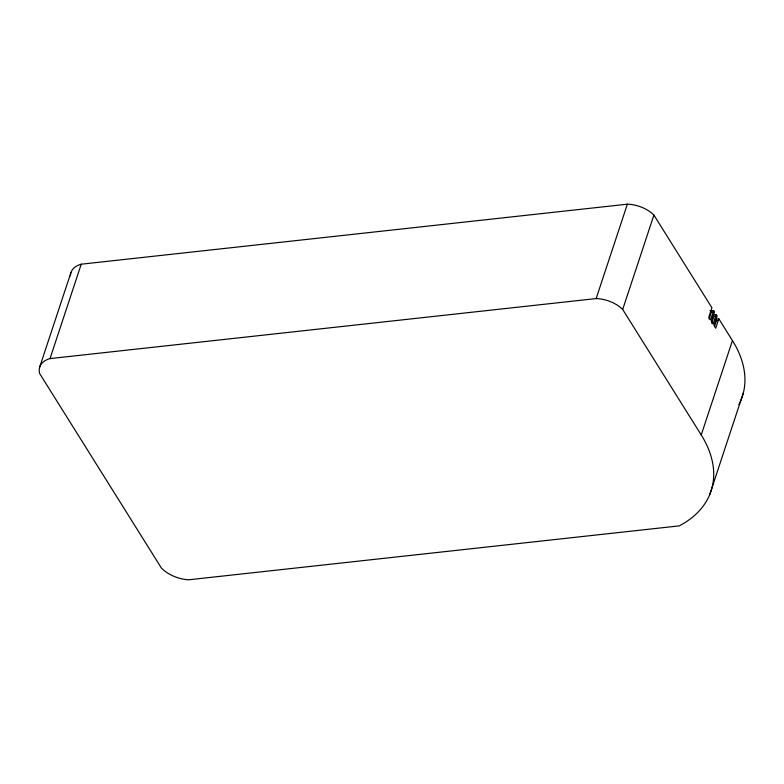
<?xml version="1.0" encoding="UTF-8"?>
<svg xmlns="http://www.w3.org/2000/svg" width="784" height="784" viewBox="0 0 784 784"><rect width="100%" height="100%" fill="white"/><g stroke="black" fill="none" stroke-linecap="round" stroke-linejoin="round"><path stroke-width="1.18" d="M39.67 367.137L70.883 272.744M715.518 319.186L718.84 318.823L732.442 340.56L701.229 434.953A136.671 84.143 18.3 0 1 679.258 525.878L188.483 579.817A28.391 17.473 18.3 0 1 161.396 568.037L39.651 373.537A26.754 16.474 18.3 0 1 50.019 358.592L81.232 264.198L627.367 204.183A26.754 16.474 18.3 0 1 653.905 215.071L711.931 307.779L708.805 317.226L710.529 319.98L713.656 310.542L710.333 310.905M50.019 358.592L596.154 298.567L627.367 204.183M701.229 434.953L622.682 309.464L653.905 215.071M709.059 319.059L711.284 312.316L710.137 310.474M711.647 323.204L713.881 316.462L715.723 316.256M712.921 315.05L716.243 314.688L713.126 324.125L711.392 321.362L714.518 311.924L713.656 310.542M714.616 326.222L716.468 320.597L715.322 318.765M718.84 318.823L715.714 328.261L713.989 325.507L717.105 316.06L716.243 314.688M709.667 494.763L743.448 392.549M711.284 312.316L713.136 312.12M716.468 320.597L718.32 320.401M732.442 340.56A136.671 84.143 18.3 0 1 738.861 404.662M70.413 275.85A26.754 16.474 18.3 0 1 81.232 264.198M596.154 298.567A26.754 16.474 18.3 0 1 622.682 309.464"/></g></svg>
